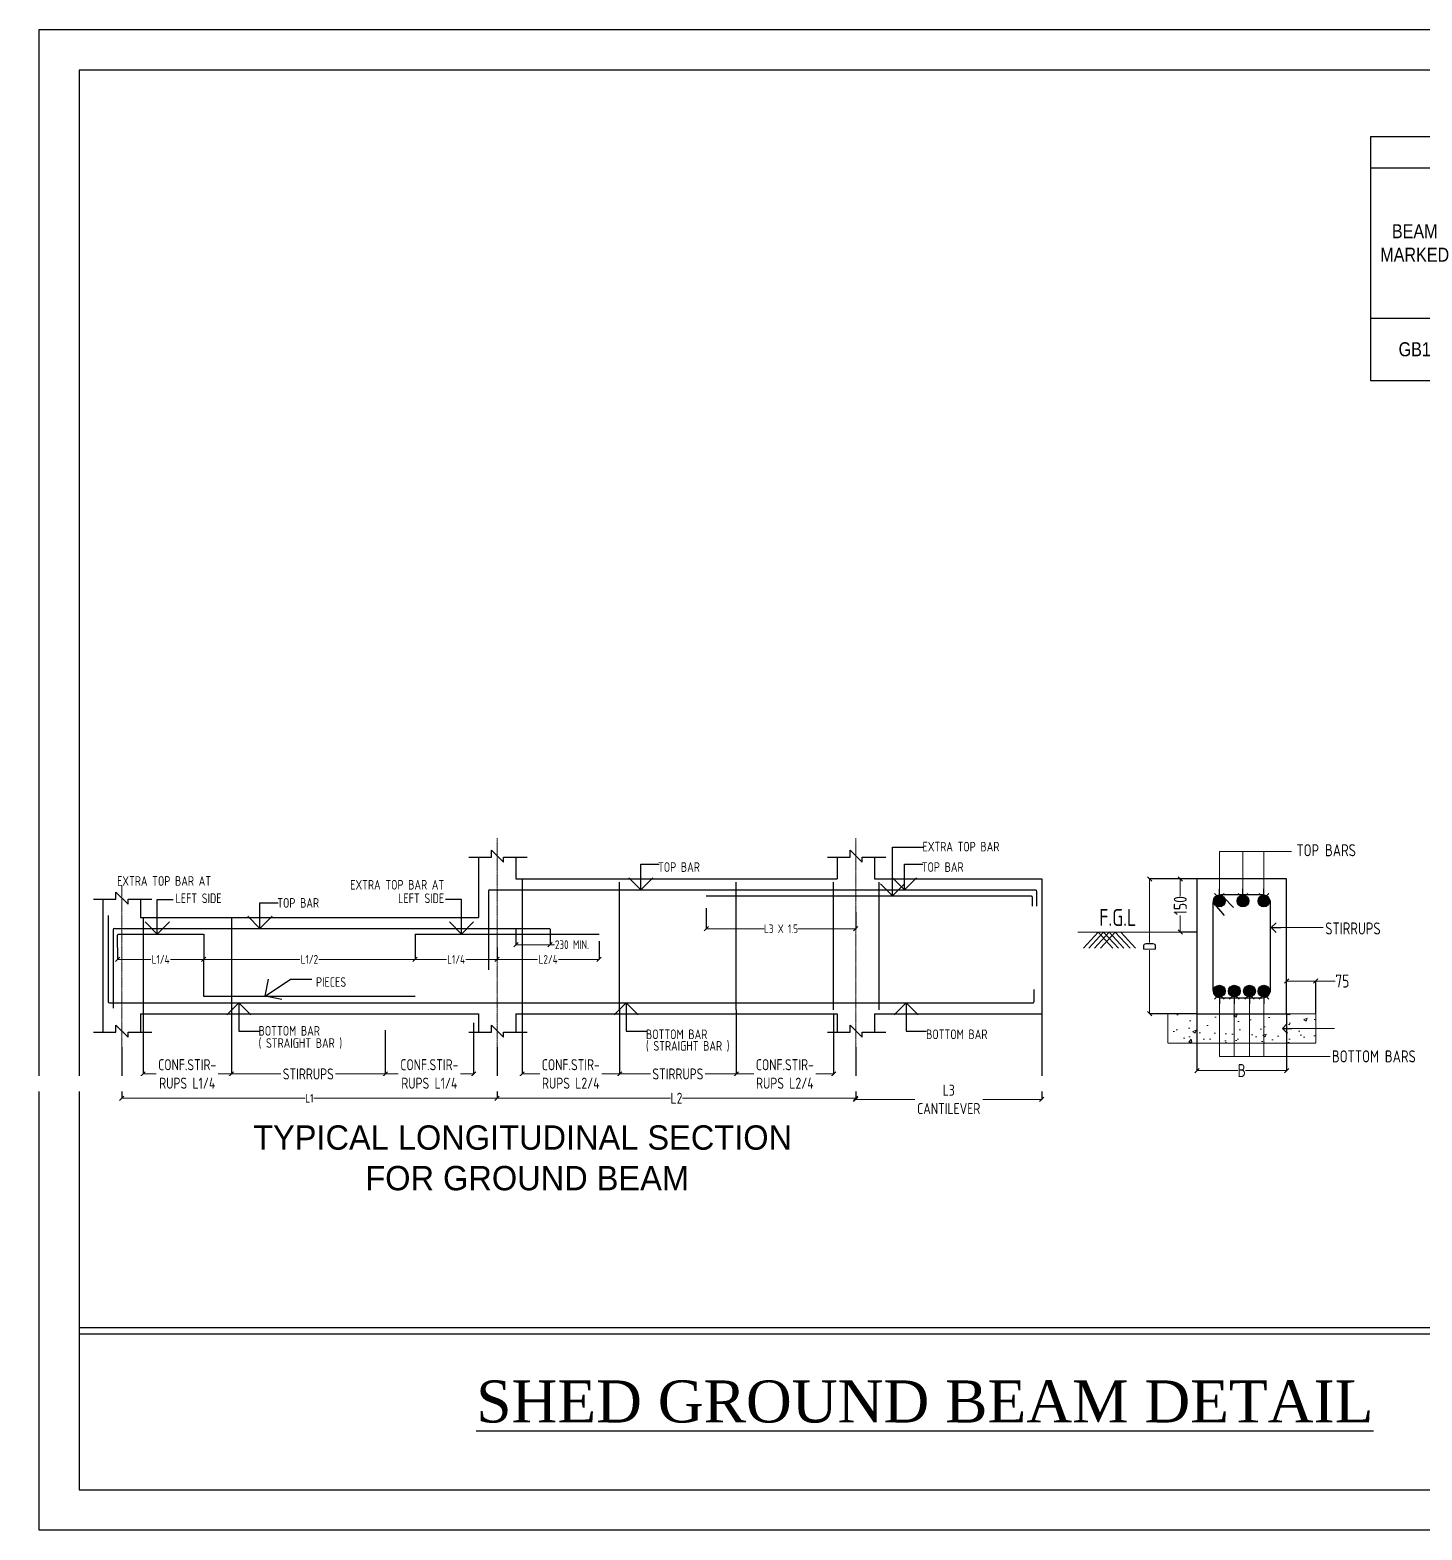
# Model space of a CAD drawing. Header units: millimetres. Extents: x 3470347 to 5996549, y -3470518 to 17149644.
# Drawn here: x 3949317 to 4018591, y 7286864 to 7361477 of the extents above; entities that cross this region are included whole.
import ezdxf
from ezdxf.enums import TextEntityAlignment as Align

# ---------------------------------------------------------------- set-up
doc = ezdxf.new("R2010")
doc.units = ezdxf.units.MM
doc.header["$MEASUREMENT"] = 0
doc.header["$PDMODE"] = 35
doc.header["$PDSIZE"] = -5
for name, pattern in [('ACAD_ISO02W100', [15, 12, -3]), ('CENTER', [50.8, 31.75, -6.35, 6.35, -6.35]), ('HIDDEN', [0.375, 0.25, -0.125])]:
    doc.linetypes.add(name, pattern=pattern)
doc.layers.get('0').update_dxf_attribs({"linetype": 'CONTINUOUS', "lineweight": 25})
doc.layers.get('DEFPOINTS').update_dxf_attribs({"linetype": 'CONTINUOUS', "lineweight": 25})
for name, color, linetype, lineweight in [('CENTRE LINE', 251, 'CENTER', 0), ('rDIMension', 1, 'CONTINUOUS', 18), ('rPCC DASH', 9, 'HIDDEN', 15), ('rRCC 1', 3, 'CONTINUOUS', 25), ('rRCC 2', 40, 'CONTINUOUS', 15), ('rREINF 1', 1, 'CONTINUOUS', 25), ('rREINF 2', 4, 'CONTINUOUS', 25), ('rTEXT 3', 255, 'CONTINUOUS', 20), ('SHEET', 7, 'CONTINUOUS', 15)]:
    doc.layers.add(name, color=color, linetype=linetype, lineweight=lineweight)
doc.layers.add('GB PB', color=1, linetype='CONTINUOUS')
doc.layers.add('see level', color=2, linetype='CONTINUOUS')
doc.styles.add('Arial', font='arial.ttf', dxfattribs={"height": 0.2})
doc.styles.add('ARIAL NARROW', font='ARIALN.TTF')
doc.styles.add('DIM', font='geniso.shx', dxfattribs={"width": 0.85})
doc.styles.get("Standard").update_dxf_attribs({"font": ''})
doc.styles.add('TEXT3', font='geniso.shx')
doc.styles.get('Standard').set_extended_font_data('AR CENA')
doc.dimstyles.new('ST-100', dxfattribs={"dimscale": 100, "dimtxt": 7, "dimasz": 5, "dimexe": 0.18, "dimexo": 0.0625, "dimgap": 0.2, "dimtad": 0, "dimdec": 0, "dimzin": 0, "dimdsep": 46, "dimtxsty": 'DIM', "dimblk": 'OPEN90', "dimcen": 0.09, "dimclrd": 256, "dimclrt": 7, "dimadec": 0, "dimazin": 0, "dimtfac": 1, "dimtdec": 0, "dimtofl": 0, "dimtmove": 0, "dimatfit": 3, "dimldrblk": 'OPEN90', "dimfxl": 1, "dimtolj": 1, "dimtzin": 0, "dimlwd": -1, "dimarcsym": 0})
doc.dimstyles.new('ST-50', dxfattribs={"dimscale": 100, "dimtxt": 2.5, "dimasz": 2, "dimexe": 0.18, "dimexo": 0.0625, "dimgap": 0.2, "dimtad": 0, "dimdec": 0, "dimlfac": 0.5, "dimzin": 0, "dimdsep": 46, "dimtxsty": 'DIM', "dimblk": 'OPEN90', "dimcen": 0.09, "dimclrd": 256, "dimclrt": 7, "dimadec": 0, "dimazin": 0, "dimtfac": 1, "dimtdec": 0, "dimtofl": 0, "dimtmove": 0, "dimatfit": 3, "dimldrblk": 'OPEN90', "dimfxl": 1, "dimtolj": 1, "dimtzin": 0, "dimlwd": -1, "dimarcsym": 0})

# ---------------------------------------------------------------- blocks, each defined once
blk = doc.blocks.new('*T67')
at = {"layer": 'see level', "color": 0, "linetype": 'ByBlock', "lineweight": -2}
for p, q in [((0, 0), (33620, 0)), ((0, 0), (0, -9037)), ((33620, 0), (33620, -12142)), ((0, -1555), (33620, -1555)), ((4412, -1555), (4412, -12142)), ((11849, -1555), (11849, -12142)), ((4412, -6721), (33620, -6721)), ((8130, -6721), (8130, -12142)), ((17101, -6721), (17101, -12142)), ((23116, -6721), (23116, -12142)), ((28368, -6721), (28368, -12142)), ((0, -9037), (33620, -9037)), ((0, -9037), (0, -12142)), ((0, -12142), (33620, -12142))]:
    blk.add_line(p, q, dxfattribs=at)
at = {"layer": 'see level', "color": 0, "linetype": 'ByBlock', "attachment_point": 5, "style": 'ARIAL NARROW'}
for s, insert, char_height, width in [('GROUND BEAM & PLINTH BEAM SCHEDULE', (16810, -777), 980, 33208.44), ('BEAM MARKED', (2206, -5296), 700, 4000.09), ('SIZE OF BEAM', (8130, -4138), 700, 7025.25), ('REINFORECEMENT', (22734, -4138), 700, 21359.9), ('BOTTOM BARS', (14475, -7879), 700, 4840.41), ('CONF. STIRRUPS', (30994, -7879), 700, 4840.41), ('B', (6271, -7879), 700, 3306.82), ('D', (9989, -7879), 700, 3306.82), ('TOP BARS', (20108, -7879), 700, 5603.86), ('STIRRUPS', (25742, -7879), 700, 4840.41), ('GB1', (2206, -10589), 700, 4000.09), ('230', (6271, -10589), 700, 3306.82), ('450', (9989, -10589), 700, 3306.82), ('3-16#', (14475, -10589), 700, 4840.41), ('3-12#', (20108, -10589), 700, 5603.86), ('8#-150 C/C', (25742, -10589), 700, 4840.41), ('8#-100 C/C', (30994, -10589), 700, 4840.41)]:
    blk.add_mtext(s, dxfattribs=dict(at, insert=insert, char_height=char_height, width=width))
blk = doc.blocks.new('_Open90')
at = {"color": 0, "linetype": 'ByBlock', "lineweight": -2}
for p, q in [((0, 0), (-1, 0)), ((-0.5, 0.5), (0, 0)), ((0, 0), (-0.5, -0.5))]:
    blk.add_line(p, q, dxfattribs=at)
blk = doc.blocks.new('_Oblique')
at = {"color": 0, "linetype": 'ACAD_ISO02W100', "lineweight": -2}
blk.add_line((-0.5, -0.5), (0.5, 0.5), dxfattribs=at)
blk = doc.blocks.new('*D72')
at = {"layer": 'DEFPOINTS', "color": 0}
for p in [(-44551, -1367220), (-45159, -1367900), (-44551, -1367900)]:
    blk.add_point(p, dxfattribs=at)
at = {"layer": 'rDIMension', "color": 0, "lineweight": -2}
for p, q in [((-45159, -1367900), (-45159, -1367220)), ((-44551, -1367900), (-44551, -1367220))]:
    blk.add_line(p, q, dxfattribs=at)
at = {"layer": 'rDIMension'}
for p, q in [((-45159, -1367220), (-44551, -1367220)), ((-44551, -1367220), (-44146, -1367220))]:
    blk.add_line(p, q, dxfattribs=at)
at = {"layer": 'rDIMension', "xscale": 90, "yscale": 90, "zscale": 90, "rotation": 180}
blk.add_blockref('_Oblique', (-45159, -1367220), dxfattribs=at)
at = {"layer": 'rDIMension', "xscale": 90, "yscale": 90, "zscale": 90}
blk.add_blockref('_Oblique', (-44551, -1367220), dxfattribs=at)
at = {"layer": 'rDIMension', "color": 7, "insert": (-44000, -1367220), "char_height": 270, "attachment_point": 5, "style": 'DIM'}
blk.add_mtext('\\A1;75', dxfattribs=at)
blk = doc.blocks.new('*D73')
at = {"layer": 'DEFPOINTS', "color": 0}
for p in [(-46835, -1365100), (-47366, -1366205), (-47020, -1366205)]:
    blk.add_point(p, dxfattribs=at)
at = {"layer": 'rDIMension', "color": 0, "lineweight": -2}
for p, q in [((-46835, -1365100), (-47366, -1365100)), ((-47020, -1366205), (-47366, -1366205))]:
    blk.add_line(p, q, dxfattribs=at)
at = {"layer": 'rDIMension'}
for p, q in [((-47366, -1365100), (-47366, -1365449)), ((-47366, -1366205), (-47366, -1365856))]:
    blk.add_line(p, q, dxfattribs=at)
at = {"layer": 'rDIMension', "xscale": 90, "yscale": 90, "zscale": 90}
for p, rotation in [((-47366, -1365100), 90), ((-47366, -1366205), 270)]:
    blk.add_blockref('_Oblique', p, dxfattribs=dict(at, rotation=rotation))
at = {"layer": 'rDIMension', "color": 7, "insert": (-47366, -1365653), "char_height": 270, "attachment_point": 5, "rotation": 90, "style": 'DIM'}
blk.add_mtext('\\A1;150', dxfattribs=at)
blk = doc.blocks.new('*D74')
at = {"layer": 'DEFPOINTS', "color": 0}
for p in [(-47020, -1367900), (-45159, -1367900), (-45159, -1369078)]:
    blk.add_point(p, dxfattribs=at)
at = {"layer": 'rDIMension', "color": 0, "lineweight": -2}
for p, q in [((-47020, -1367900), (-47020, -1369078)), ((-45159, -1367900), (-45159, -1369078))]:
    blk.add_line(p, q, dxfattribs=at)
at = {"layer": 'rDIMension'}
for p, q in [((-47020, -1369078), (-46167, -1369078)), ((-45159, -1369078), (-46012, -1369078))]:
    blk.add_line(p, q, dxfattribs=at)
at = {"layer": 'rDIMension', "xscale": 90, "yscale": 90, "zscale": 90, "rotation": 180}
blk.add_blockref('_Oblique', (-47020, -1369078), dxfattribs=at)
at = {"layer": 'rDIMension', "xscale": 90, "yscale": 90, "zscale": 90}
blk.add_blockref('_Oblique', (-45159, -1369078), dxfattribs=at)
at = {"layer": 'rDIMension', "color": 7, "insert": (-46090, -1369078), "char_height": 270, "attachment_point": 5, "style": 'DIM'}
blk.add_mtext('\\A1;B', dxfattribs=at)
blk = doc.blocks.new('*D75')
at = {"layer": 'DEFPOINTS', "color": 0}
for p in [(-47020, -1365100), (-48004, -1367900), (-47020, -1367900)]:
    blk.add_point(p, dxfattribs=at)
at = {"layer": 'rDIMension', "color": 0, "lineweight": -2}
for p, q in [((-47020, -1365100), (-48004, -1365100)), ((-47020, -1367900), (-48004, -1367900))]:
    blk.add_line(p, q, dxfattribs=at)
at = {"layer": 'rDIMension'}
for p, q in [((-48004, -1365100), (-48004, -1366423)), ((-48004, -1367900), (-48004, -1366577))]:
    blk.add_line(p, q, dxfattribs=at)
at = {"layer": 'rDIMension', "xscale": 90, "yscale": 90, "zscale": 90}
for p, rotation in [((-48004, -1365100), 90), ((-48004, -1367900), 270)]:
    blk.add_blockref('_Oblique', p, dxfattribs=dict(at, rotation=rotation))
at = {"layer": 'rDIMension', "color": 7, "insert": (-48004, -1366500), "char_height": 270, "attachment_point": 5, "rotation": 90, "style": 'DIM'}
blk.add_mtext('\\A1;D', dxfattribs=at)
blk = doc.blocks.new('*D76')
at = {"layer": 'DEFPOINTS', "color": 0}
for p in [(-68910, -1365900), (-67074, -1365900), (-67074, -1369149)]:
    blk.add_point(p, dxfattribs=at)
at = {"layer": 'rDIMension', "color": 0, "lineweight": -2}
for p, q in [((-68910, -1365900), (-68910, -1369149)), ((-67074, -1365900), (-67074, -1369149))]:
    blk.add_line(p, q, dxfattribs=at)
at = {"layer": 'rDIMension'}
for p, q in [((-68910, -1369149), (-68638, -1369149)), ((-67074, -1369149), (-67346, -1369149))]:
    blk.add_line(p, q, dxfattribs=at)
at = {"layer": 'rDIMension', "xscale": 90, "yscale": 90, "zscale": 90, "rotation": 180}
blk.add_blockref('_Oblique', (-68910, -1369149), dxfattribs=at)
at = {"layer": 'rDIMension', "xscale": 90, "yscale": 90, "zscale": 90}
blk.add_blockref('_Oblique', (-67074, -1369149), dxfattribs=at)
at = {"layer": 'rDIMension', "color": 7, "insert": (-67992, -1369149), "char_height": 230, "attachment_point": 5, "style": 'DIM'}
blk.add_mtext('\\A1;CONF.STIR-\\PRUPS L1/4', dxfattribs=at)
blk = doc.blocks.new('*D77')
at = {"layer": 'DEFPOINTS', "color": 0}
for p in [(-69438, -1366526), (-67650, -1366771), (-67650, -1367531)]:
    blk.add_point(p, dxfattribs=at)
at = {"layer": 'rDIMension', "color": 0, "lineweight": -2}
for p, q in [((-69438, -1366526), (-69438, -1366771)), ((-67650, -1367531), (-67650, -1366771))]:
    blk.add_line(p, q, dxfattribs=at)
at = {"layer": 'rDIMension'}
for p, q in [((-69438, -1366771), (-68748, -1366771)), ((-67650, -1366771), (-68341, -1366771))]:
    blk.add_line(p, q, dxfattribs=at)
at = {"layer": 'rDIMension', "xscale": 90, "yscale": 90, "zscale": 90, "rotation": 180}
blk.add_blockref('_Oblique', (-69438, -1366771), dxfattribs=at)
at = {"layer": 'rDIMension', "xscale": 90, "yscale": 90, "zscale": 90}
blk.add_blockref('_Oblique', (-67650, -1366771), dxfattribs=at)
at = {"layer": 'rDIMension', "color": 7, "insert": (-68544, -1366771), "char_height": 180, "attachment_point": 5, "style": 'DIM'}
blk.add_mtext('\\A1;L1/4', dxfattribs=at)
blk = doc.blocks.new('*D78')
at = {"layer": 'DEFPOINTS', "color": 0}
for p in [(-63880, -1368238), (-62045, -1368090), (-62045, -1369149)]:
    blk.add_point(p, dxfattribs=at)
at = {"layer": 'rDIMension', "color": 0, "lineweight": -2}
for p, q in [((-63880, -1368238), (-63880, -1369149)), ((-62045, -1368090), (-62045, -1369149))]:
    blk.add_line(p, q, dxfattribs=at)
at = {"layer": 'rDIMension'}
for p, q in [((-63880, -1369149), (-63608, -1369149)), ((-62045, -1369149), (-62317, -1369149))]:
    blk.add_line(p, q, dxfattribs=at)
at = {"layer": 'rDIMension', "xscale": 90, "yscale": 90, "zscale": 90, "rotation": 180}
blk.add_blockref('_Oblique', (-63880, -1369149), dxfattribs=at)
at = {"layer": 'rDIMension', "xscale": 90, "yscale": 90, "zscale": 90}
blk.add_blockref('_Oblique', (-62045, -1369149), dxfattribs=at)
at = {"layer": 'rDIMension', "color": 7, "insert": (-62963, -1369149), "char_height": 230, "attachment_point": 5, "style": 'DIM'}
blk.add_mtext('\\A1;CONF.STIR-\\PRUPS L1/4', dxfattribs=at)
blk = doc.blocks.new('*D79')
at = {"layer": 'DEFPOINTS', "color": 0}
for p in [(-63880, -1368500), (-67074, -1368721), (-63880, -1369149)]:
    blk.add_point(p, dxfattribs=at)
at = {"layer": 'rDIMension', "color": 0, "lineweight": -2}
for p, q in [((-63880, -1368500), (-63880, -1369149)), ((-67074, -1368721), (-67074, -1369149))]:
    blk.add_line(p, q, dxfattribs=at)
at = {"layer": 'rDIMension'}
for p, q in [((-67074, -1369149), (-66045, -1369149)), ((-63880, -1369149), (-64910, -1369149))]:
    blk.add_line(p, q, dxfattribs=at)
at = {"layer": 'rDIMension', "xscale": 90, "yscale": 90, "zscale": 90, "rotation": 180}
blk.add_blockref('_Oblique', (-67074, -1369149), dxfattribs=at)
at = {"layer": 'rDIMension', "xscale": 90, "yscale": 90, "zscale": 90}
blk.add_blockref('_Oblique', (-63880, -1369149), dxfattribs=at)
at = {"layer": 'rDIMension', "color": 7, "insert": (-65477, -1369149), "char_height": 230, "attachment_point": 5, "style": 'DIM'}
blk.add_mtext('\\A1;STIRRUPS', dxfattribs=at)
blk = doc.blocks.new('*D80')
at = {"layer": 'DEFPOINTS', "color": 0}
for p in [(-63258, -1366568), (-63258, -1366771), (-61555, -1366526)]:
    blk.add_point(p, dxfattribs=at)
at = {"layer": 'rDIMension', "color": 0, "lineweight": -2}
for p, q in [((-63258, -1366568), (-63258, -1366771)), ((-61555, -1366526), (-61555, -1366771))]:
    blk.add_line(p, q, dxfattribs=at)
at = {"layer": 'rDIMension'}
for p, q in [((-63258, -1366771), (-62610, -1366771)), ((-61555, -1366771), (-62203, -1366771))]:
    blk.add_line(p, q, dxfattribs=at)
at = {"layer": 'rDIMension', "xscale": 90, "yscale": 90, "zscale": 90, "rotation": 180}
blk.add_blockref('_Oblique', (-63258, -1366771), dxfattribs=at)
at = {"layer": 'rDIMension', "xscale": 90, "yscale": 90, "zscale": 90}
blk.add_blockref('_Oblique', (-61555, -1366771), dxfattribs=at)
at = {"layer": 'rDIMension', "color": 7, "insert": (-62407, -1366771), "char_height": 180, "attachment_point": 5, "style": 'DIM'}
blk.add_mtext('\\A1;L1/4', dxfattribs=at)
blk = doc.blocks.new('*D81')
at = {"layer": 'DEFPOINTS', "color": 0}
for p in [(-67650, -1366244), (-63258, -1366244), (-63258, -1366771)]:
    blk.add_point(p, dxfattribs=at)
at = {"layer": 'rDIMension', "color": 0, "lineweight": -2}
for p, q in [((-67650, -1366244), (-67650, -1366771)), ((-63258, -1366244), (-63258, -1366771))]:
    blk.add_line(p, q, dxfattribs=at)
at = {"layer": 'rDIMension'}
for p, q in [((-67650, -1366771), (-65650, -1366771)), ((-63258, -1366771), (-65258, -1366771))]:
    blk.add_line(p, q, dxfattribs=at)
at = {"layer": 'rDIMension', "xscale": 90, "yscale": 90, "zscale": 90, "rotation": 180}
blk.add_blockref('_Oblique', (-67650, -1366771), dxfattribs=at)
at = {"layer": 'rDIMension', "xscale": 90, "yscale": 90, "zscale": 90}
blk.add_blockref('_Oblique', (-63258, -1366771), dxfattribs=at)
at = {"layer": 'rDIMension', "color": 7, "insert": (-65454, -1366771), "char_height": 180, "attachment_point": 5, "style": 'DIM'}
blk.add_mtext('\\A1;L1/2', dxfattribs=at)
blk = doc.blocks.new('*D82')
at = {"layer": 'DEFPOINTS', "color": 0}
for p in [(-61165, -1366126), (-60454, -1366465), (-60454, -1366465)]:
    blk.add_point(p, dxfattribs=at)
at = {"layer": 'rDIMension', "color": 0, "lineweight": -2}
for p, q in [((-61165, -1366126), (-61165, -1366465)), ((-60454, -1366465), (-60454, -1366465))]:
    blk.add_line(p, q, dxfattribs=at)
at = {"layer": 'rDIMension'}
for p, q in [((-61165, -1366465), (-60454, -1366465)), ((-60454, -1366465), (-60364, -1366465))]:
    blk.add_line(p, q, dxfattribs=at)
at = {"layer": 'rDIMension', "xscale": 90, "yscale": 90, "zscale": 90, "rotation": 180}
blk.add_blockref('_Oblique', (-61165, -1366465), dxfattribs=at)
at = {"layer": 'rDIMension', "xscale": 90, "yscale": 90, "zscale": 90}
blk.add_blockref('_Oblique', (-60454, -1366465), dxfattribs=at)
at = {"layer": 'rDIMension', "color": 7, "insert": (-60000, -1366465), "char_height": 180, "attachment_point": 5, "style": 'DIM'}
blk.add_mtext('\\A1;230 MIN.', dxfattribs=at)
blk = doc.blocks.new('*D83')
at = {"layer": 'DEFPOINTS', "color": 0}
for p in [(-59436, -1366391), (-61555, -1366526), (-59436, -1366771)]:
    blk.add_point(p, dxfattribs=at)
at = {"layer": 'rDIMension', "color": 0, "lineweight": -2}
for p, q in [((-59436, -1366391), (-59436, -1366771)), ((-61555, -1366526), (-61555, -1366771))]:
    blk.add_line(p, q, dxfattribs=at)
at = {"layer": 'rDIMension'}
for p, q in [((-61555, -1366771), (-60714, -1366771)), ((-59436, -1366771), (-60277, -1366771))]:
    blk.add_line(p, q, dxfattribs=at)
at = {"layer": 'rDIMension', "xscale": 90, "yscale": 90, "zscale": 90, "rotation": 180}
blk.add_blockref('_Oblique', (-61555, -1366771), dxfattribs=at)
at = {"layer": 'rDIMension', "xscale": 90, "yscale": 90, "zscale": 90}
blk.add_blockref('_Oblique', (-59436, -1366771), dxfattribs=at)
at = {"layer": 'rDIMension', "color": 7, "insert": (-60495, -1366771), "char_height": 180, "attachment_point": 5, "style": 'DIM'}
blk.add_mtext('\\A1;L2/4', dxfattribs=at)
blk = doc.blocks.new('*D84')
at = {"layer": 'DEFPOINTS', "color": 0}
for p in [(-61038, -1365100), (-59013, -1367900), (-59013, -1369149)]:
    blk.add_point(p, dxfattribs=at)
at = {"layer": 'rDIMension', "color": 0, "lineweight": -2}
for p, q in [((-61038, -1365100), (-61038, -1369149)), ((-59013, -1367900), (-59013, -1369149))]:
    blk.add_line(p, q, dxfattribs=at)
at = {"layer": 'rDIMension'}
for p, q in [((-61038, -1369149), (-60671, -1369149)), ((-59013, -1369149), (-59380, -1369149))]:
    blk.add_line(p, q, dxfattribs=at)
at = {"layer": 'rDIMension', "xscale": 90, "yscale": 90, "zscale": 90, "rotation": 180}
blk.add_blockref('_Oblique', (-61038, -1369149), dxfattribs=at)
at = {"layer": 'rDIMension', "xscale": 90, "yscale": 90, "zscale": 90}
blk.add_blockref('_Oblique', (-59013, -1369149), dxfattribs=at)
at = {"layer": 'rDIMension', "color": 7, "insert": (-60025, -1369149), "char_height": 230, "attachment_point": 5, "style": 'DIM'}
blk.add_mtext('\\A1;CONF.STIR-\\PRUPS L2/4', dxfattribs=at)
blk = doc.blocks.new('*D85')
at = {"layer": 'DEFPOINTS', "color": 0}
for p in [(-61555, -1368591), (-54105, -1368591), (-54105, -1369654)]:
    blk.add_point(p, dxfattribs=at)
at = {"layer": 'rDIMension', "color": 0, "lineweight": -2}
for p, q in [((-61555, -1368591), (-61555, -1369654)), ((-54105, -1368591), (-54105, -1369654))]:
    blk.add_line(p, q, dxfattribs=at)
at = {"layer": 'rDIMension'}
for p, q in [((-61555, -1369654), (-57957, -1369654)), ((-54105, -1369654), (-57702, -1369654))]:
    blk.add_line(p, q, dxfattribs=at)
at = {"layer": 'rDIMension', "xscale": 90, "yscale": 90, "zscale": 90, "rotation": 180}
blk.add_blockref('_Oblique', (-61555, -1369654), dxfattribs=at)
at = {"layer": 'rDIMension', "xscale": 90, "yscale": 90, "zscale": 90}
blk.add_blockref('_Oblique', (-54105, -1369654), dxfattribs=at)
at = {"layer": 'rDIMension', "color": 7, "insert": (-57830, -1369654), "char_height": 230, "attachment_point": 5, "style": 'DIM'}
blk.add_mtext('\\A1;L2', dxfattribs=at)
blk = doc.blocks.new('*D86')
at = {"layer": 'DEFPOINTS', "color": 0}
for p in [(-69353, -1368591), (-61555, -1368591), (-69353, -1369654)]:
    blk.add_point(p, dxfattribs=at)
at = {"layer": 'rDIMension', "color": 0, "lineweight": -2}
for p, q in [((-69353, -1368591), (-69353, -1369654)), ((-61555, -1368591), (-61555, -1369654))]:
    blk.add_line(p, q, dxfattribs=at)
at = {"layer": 'rDIMension'}
for p, q in [((-69353, -1369654), (-65543, -1369654)), ((-61555, -1369654), (-65365, -1369654))]:
    blk.add_line(p, q, dxfattribs=at)
at = {"layer": 'rDIMension', "xscale": 90, "yscale": 90, "zscale": 90, "rotation": 180}
blk.add_blockref('_Oblique', (-69353, -1369654), dxfattribs=at)
at = {"layer": 'rDIMension', "xscale": 90, "yscale": 90, "zscale": 90}
blk.add_blockref('_Oblique', (-61555, -1369654), dxfattribs=at)
at = {"layer": 'rDIMension', "color": 7, "insert": (-65454, -1369654), "char_height": 180, "attachment_point": 5, "style": 'DIM'}
blk.add_mtext('\\A1;L1', dxfattribs=at)
blk = doc.blocks.new('*D87')
at = {"layer": 'DEFPOINTS', "color": 0}
for p in [(-59013, -1367815), (-56590, -1367815), (-56590, -1369149)]:
    blk.add_point(p, dxfattribs=at)
at = {"layer": 'rDIMension', "color": 0, "lineweight": -2}
for p, q in [((-59013, -1367815), (-59013, -1369149)), ((-56590, -1367815), (-56590, -1369149))]:
    blk.add_line(p, q, dxfattribs=at)
at = {"layer": 'rDIMension'}
for p, q in [((-59013, -1369149), (-58369, -1369149)), ((-56590, -1369149), (-57234, -1369149))]:
    blk.add_line(p, q, dxfattribs=at)
at = {"layer": 'rDIMension', "xscale": 90, "yscale": 90, "zscale": 90, "rotation": 180}
blk.add_blockref('_Oblique', (-59013, -1369149), dxfattribs=at)
at = {"layer": 'rDIMension', "xscale": 90, "yscale": 90, "zscale": 90}
blk.add_blockref('_Oblique', (-56590, -1369149), dxfattribs=at)
at = {"layer": 'rDIMension', "color": 7, "insert": (-57801, -1369149), "char_height": 230, "attachment_point": 5, "style": 'DIM'}
blk.add_mtext('\\A1;STIRRUPS', dxfattribs=at)
blk = doc.blocks.new('*D88')
at = {"layer": 'DEFPOINTS', "color": 0}
for p in [(-56590, -1367815), (-54568, -1367900), (-54568, -1369149)]:
    blk.add_point(p, dxfattribs=at)
at = {"layer": 'rDIMension', "color": 0, "lineweight": -2}
for p, q in [((-56590, -1367815), (-56590, -1369149)), ((-54568, -1367900), (-54568, -1369149))]:
    blk.add_line(p, q, dxfattribs=at)
at = {"layer": 'rDIMension'}
for p, q in [((-56590, -1369149), (-56225, -1369149)), ((-54568, -1369149), (-54933, -1369149))]:
    blk.add_line(p, q, dxfattribs=at)
at = {"layer": 'rDIMension', "xscale": 90, "yscale": 90, "zscale": 90, "rotation": 180}
blk.add_blockref('_Oblique', (-56590, -1369149), dxfattribs=at)
at = {"layer": 'rDIMension', "xscale": 90, "yscale": 90, "zscale": 90}
blk.add_blockref('_Oblique', (-54568, -1369149), dxfattribs=at)
at = {"layer": 'rDIMension', "color": 7, "insert": (-55579, -1369149), "char_height": 230, "attachment_point": 5, "style": 'DIM'}
blk.add_mtext('\\A1;CONF.STIR-\\PRUPS L2/4', dxfattribs=at)
blk = doc.blocks.new('*D89')
at = {"layer": 'DEFPOINTS', "color": 0}
for p in [(-57211, -1365704), (-54105, -1365793), (-54105, -1366134)]:
    blk.add_point(p, dxfattribs=at)
at = {"layer": 'rDIMension', "color": 0, "lineweight": -2}
for p, q in [((-57211, -1365704), (-57211, -1366134)), ((-54105, -1365793), (-54105, -1366134))]:
    blk.add_line(p, q, dxfattribs=at)
at = {"layer": 'rDIMension'}
for p, q in [((-57211, -1366134), (-56007, -1366134)), ((-54105, -1366134), (-55309, -1366134))]:
    blk.add_line(p, q, dxfattribs=at)
at = {"layer": 'rDIMension', "xscale": 90, "yscale": 90, "zscale": 90, "rotation": 180}
blk.add_blockref('_Oblique', (-57211, -1366134), dxfattribs=at)
at = {"layer": 'rDIMension', "xscale": 90, "yscale": 90, "zscale": 90}
blk.add_blockref('_Oblique', (-54105, -1366134), dxfattribs=at)
at = {"layer": 'rDIMension', "color": 7, "insert": (-55658, -1366134), "char_height": 180, "attachment_point": 5, "style": 'DIM'}
blk.add_mtext('\\A1;L3 X 1.5', dxfattribs=at)
blk = doc.blocks.new('*D90')
at = {"layer": 'DEFPOINTS', "color": 0}
for p in [(-50244, -1367900), (-54105, -1368591), (-50244, -1369677)]:
    blk.add_point(p, dxfattribs=at)
at = {"layer": 'rDIMension', "color": 0, "lineweight": -2}
for p, q in [((-50244, -1367900), (-50244, -1369677)), ((-54105, -1368591), (-54105, -1369677))]:
    blk.add_line(p, q, dxfattribs=at)
at = {"layer": 'rDIMension'}
for p, q in [((-54105, -1369677), (-52879, -1369677)), ((-50244, -1369677), (-51470, -1369677))]:
    blk.add_line(p, q, dxfattribs=at)
at = {"layer": 'rDIMension', "xscale": 90, "yscale": 90, "zscale": 90, "rotation": 180}
blk.add_blockref('_Oblique', (-54105, -1369677), dxfattribs=at)
at = {"layer": 'rDIMension', "xscale": 90, "yscale": 90, "zscale": 90}
blk.add_blockref('_Oblique', (-50244, -1369677), dxfattribs=at)
at = {"layer": 'rDIMension', "color": 7, "insert": (-52175, -1369677), "char_height": 230, "attachment_point": 5, "style": 'DIM'}
blk.add_mtext('\\A1;L3\\PCANTILEVER', dxfattribs=at)
blk = doc.blocks.new('LKL')
at = {"layer": 'rPCC DASH'}
h = blk.add_hatch(dxfattribs=at)
h.set_pattern_fill('AR-CONC', color=256, scale=101.313094)
h.set_pattern_definition([(50, (-483748.3, -1464722.05), (726.6785, -63.5761), [75.9848, -835.833]), (355, (-483748.3, -1464722.05), (-140.5733, 762.0691), [60.7879, -668.6664]), (100.45144, (-483687.7, -1464727.35), (586.1052, 698.493), [64.5772, -710.3488]), (46.1842, (-483748.3, -1464519.4), (1081.2552, -167.6927), [113.9772, -1253.7495]), (96.63564, (-483658.2, -1464533.4), (946.935, 986.9097), [96.8658, -1065.5237]), (351.18416, (-483748.3, -1464519.4), (946.935, 986.9097), [91.1818, -1002.9996]), (21, (-483647, -1464570.1), (604.745, -407.90565), [75.9848, -835.833]), (326, (-483647, -1464570.1), (246.5103, 734.672), [60.7879, -668.6664]), (71.45144, (-483596.6, -1464604.1), (851.2553, 326.7663), [64.5772, -710.3488]), (37.5, (-483748.28, -1464722.05), (12.31953, 337.26506), [0, -660.56137, 0, -678.79773, 0, -671.19925]), (7.5, (-483748.3, -1464722.05), (266.5239, 399.5907), [0, -387.01602, 0, -645.3644, 0, -255.81556]), (327.5, (-483974.2, -1464722.05), (540.83203, -22.85104), [0, -253.28273, 0, -790.24213, 0, -1048.59052]), (317.5, (-484075.53, -1464722.05), (590.84395, 101.41945), [0, -329.26755, 0, -524.8018, 0, -744.65124])])
h.paths.add_polyline_path([(-44551.4, -1367900), (-47627.6, -1367900), (-47627.6, -1368507.8), (-44551.4, -1368507.8)])
at = {"layer": 'rREINF 2'}
h = blk.add_hatch(color=256, dxfattribs=at)
h.dxf.hatch_style = 1
h.paths.add_polyline_path([(-46432.9, -1365558.6, 1), (-46676, -1365558.6, 1)])
h = blk.add_hatch(color=256, dxfattribs=at)
h.dxf.hatch_style = 1
h.paths.add_polyline_path([(-45942.2, -1365558.6, 1), (-46185.3, -1365558.6, 1)])
h = blk.add_hatch(color=256, dxfattribs=at)
h.dxf.hatch_style = 1
h.paths.add_polyline_path([(-45506.8, -1365558.6, 1), (-45750, -1365558.6, 1)])
h = blk.add_hatch(color=256, dxfattribs=at)
h.dxf.hatch_style = 1
h.paths.add_polyline_path([(-46432.9, -1367429.4, 1), (-46676, -1367429.4, 1)])
h = blk.add_hatch(color=256, dxfattribs=at)
h.dxf.hatch_style = 1
h.paths.add_polyline_path([(-46122.4, -1367429.4, 1), (-46365.6, -1367429.4, 1)])
h = blk.add_hatch(color=256, dxfattribs=at)
h.dxf.hatch_style = 1
h.paths.add_polyline_path([(-45806.2, -1367429.4, 1), (-46049.3, -1367429.4, 1)])
h = blk.add_hatch(color=256, dxfattribs=at)
h.dxf.hatch_style = 1
h.paths.add_polyline_path([(-45506.8, -1367429.4, 1), (-45750, -1367429.4, 1)])
at = {"layer": 'CENTRE LINE', "color": 8, "linetype": 'CENTER', "ltscale": 0.8}
for points in [[(-61555.2, -1364256), (-61555.2, -1368591.2)], [(-54104.6, -1364256), (-54104.6, -1368591.2)], [(-69353.2, -1365229.3), (-69353.2, -1368591.2)]]:
    blk.add_lwpolyline(points, dxfattribs=at)
at = {"layer": 'rDIMension'}
blk.add_line((-47019.7, -1366205.3), (-49494.5, -1366205.3), dxfattribs=at)
at = {"layer": 'rPCC DASH'}
blk.add_lwpolyline([(-47627.6, -1367900), (-44551.4, -1367900), (-44551.4, -1368507.8), (-47627.6, -1368507.8)], close=True, dxfattribs=at)
at = {"layer": 'rRCC 1'}
for p, q in [((-61945.1, -1364647), (-61945.1, -1365899.7)), ((-61165.2, -1364647), (-61165.2, -1365100)), ((-54494.6, -1364647), (-54494.6, -1365100)), ((-53714.6, -1364647), (-53714.6, -1365100)), ((-61165.2, -1365100), (-54494.6, -1365100)), ((-53714.6, -1365100), (-50244.4, -1365100)), ((-69743.2, -1365518), (-69743.2, -1368280.1)), ((-68963.2, -1365518), (-68963.2, -1365899.7)), ((-68963.2, -1365899.7), (-61945.1, -1365899.7)), ((-68963.2, -1367900), (-68963.2, -1368280.1)), ((-68963.2, -1367900), (-61945.1, -1367900)), ((-61945.1, -1367900), (-61945.1, -1368280.1)), ((-61165.2, -1367900), (-61165.2, -1368280.1)), ((-61165.2, -1367900), (-54494.6, -1367900)), ((-54494.6, -1367900), (-54494.6, -1368280.1)), ((-53714.6, -1367900), (-53714.6, -1368280.1)), ((-53714.6, -1367900), (-50244.4, -1367900))]:
    blk.add_line(p, q, dxfattribs=at)
for points in [[(-62141.1, -1364647), (-61674.6, -1364647), (-61674.6, -1364503.2), (-61422.9, -1364755), (-61422.9, -1364647), (-60929.2, -1364647)], [(-54690.6, -1364647), (-54224.1, -1364647), (-54224.1, -1364503.2), (-53972.3, -1364755), (-53972.3, -1364647), (-53478.7, -1364647)], [(-50244.4, -1365100), (-50244.4, -1367900)], [(-69939.2, -1365518), (-69472.7, -1365518), (-69472.7, -1365374.2), (-69221, -1365625.9), (-69221, -1365518), (-68727.3, -1365518)], [(-69939.2, -1368280.1), (-69472.7, -1368280.1), (-69472.7, -1368136.3), (-69221, -1368388.1), (-69221, -1368280.1), (-68727.3, -1368280.1)], [(-62141.1, -1368280.1), (-61674.6, -1368280.1), (-61674.6, -1368136.3), (-61422.9, -1368388.1), (-61422.9, -1368280.1), (-60929.2, -1368280.1)], [(-54690.6, -1368280.1), (-54224.1, -1368280.1), (-54224.1, -1368136.3), (-53972.3, -1368388.1), (-53972.3, -1368280.1), (-53478.7, -1368280.1)]]:
    blk.add_lwpolyline(points, dxfattribs=at)
blk.add_lwpolyline([(-47019.7, -1367900), (-45159.3, -1367900), (-45159.3, -1365100), (-47019.7, -1365100)], close=True, dxfattribs=at)
at = {"layer": 'rREINF 1'}
for p, q in [((-61733.5, -1365352.8), (-61733.5, -1366983.9)), ((-46458.6, -1365483.8), (-46261.9, -1365690.4)), ((-69634.1, -1365858.8), (-69634.1, -1367645.7)), ((-46650.3, -1365633.3), (-46453.6, -1365859.3)), ((-69531.6, -1366152.5), (-69531.6, -1367783.5))]:
    blk.add_line(p, q, dxfattribs=at)
for points in [[(-59013.3, -1367815.2), (-59013.3, -1365170.2)], [(-56589.5, -1367815.2), (-56589.5, -1365170.2)], [(-54568.4, -1367815.2), (-54568.4, -1365170.2)], [(-53617.2, -1367815.2), (-53617.2, -1365170.2)], [(-63258, -1366243.9), (-59435.7, -1366243.9)], [(-67650.4, -1367530.9), (-63258, -1367530.9)]]:
    blk.add_lwpolyline(points, dxfattribs=at)
for points in [[(-61707.2, -1365326.5), (-50381, -1365326.5, -0.4142136), (-50354.6, -1365352.8), (-50354.6, -1365665.2)], [(-57210.8, -1365451.4), (-50470.4, -1365451.4, -0.4142136), (-50444.1, -1365477.7), (-50444.1, -1365665.2)], [(-69505.3, -1366126.1), (-60480.7, -1366126.1, -0.4142136), (-60454.3, -1366152.5), (-60454.3, -1366464.9)], [(-69438.3, -1366526.2), (-69438.3, -1366270.2, -0.4142136), (-69412, -1366243.9), (-67650.4, -1366243.9)], [(-69607.7, -1367672), (-50428.7, -1367672, 0.4142136), (-50402.4, -1367645.7), (-50402.4, -1367393.7)]]:
    blk.add_lwpolyline(points, format="xyb", dxfattribs=at)
blk.add_lwpolyline([(-46522.4, -1367568.4), (-45656.6, -1367568.4, 0.4142136), (-45490.8, -1367402.6), (-45490.8, -1365597.4, 0.4142136), (-45656.6, -1365431.6), (-46522.4, -1365431.6, 0.4142136), (-46688.2, -1365597.4), (-46688.2, -1367402.6, 0.4142136)], format="xyb", close=True, dxfattribs=at)
for centre, start, end in [((-61707.2, -1365352.8), 90, 180), ((-69505.3, -1366152.5), 90, 180), ((-69607.7, -1367645.7), 180, 270)]:
    blk.add_arc(centre, 26.3, start, end, dxfattribs=at)
at = {"layer": 'rREINF 2'}
for centre in [(-46554.5, -1365558.6), (-46063.7, -1365558.6), (-45628.4, -1365558.6), (-46554.5, -1367429.4), (-46244, -1367429.4), (-45927.7, -1367429.4), (-45628.4, -1367429.4)]:
    blk.add_circle(centre, 121.6, dxfattribs=at)
at = {"layer": 'rTEXT 3'}
blk.add_line((-49071.2, -1366205.3), (-48764.6, -1366539.3), dxfattribs=at)
for points in [[(-48295, -1366539.3), (-48601.6, -1366205.3), (-49071.2, -1366205.3), (-49377.8, -1366539.3)], [(-48651.1, -1366539.3), (-48957.7, -1366205.3), (-49264.3, -1366539.3)], [(-48537.6, -1366539.3), (-48844.1, -1366205.3), (-49150.7, -1366539.3)], [(-48408.6, -1366539.3), (-48715.1, -1366205.3), (-49021.7, -1366539.3)]]:
    blk.add_lwpolyline(points, dxfattribs=at)
at = {"layer": 'rDIMension', "color": 7, "insert": (-48280.5, -1365900.1), "char_height": 350, "attachment_point": 6, "style": 'DIM'}
blk.add_mtext('\\A1;F.G.L', dxfattribs=at)
at = {"layer": 'rRCC 2', "insert": (-67206.2, -1370216.2), "char_height": 505.511, "attachment_point": 1}
blk.add_mtext_dynamic_manual_height_columns('\\pxqc;TYPICAL LONGITUDINAL SECTION\\P FOR GROUND BEAM', width=12361.101, gutter_width=0, heights=[1821.6], dxfattribs=at)
at = {"layer": 'rREINF 1', "color": 7, "linetype": 'ByBlock', "style": 'DIM', "width": 0.85}
for s, height, p in [('EXTRA TOP BAR', 200, (-52719.4, -1364530.3)), ('TOP BARS', 250, (-44953.5, -1364629.3)), ('TOP BAR', 200, (-58213, -1364953.5)), ('TOP BAR', 200, (-52735, -1364953.5)), ('EXTRA TOP BAR AT ', 200, (-69447.8, -1365242.7)), ('LEFT SIDE', 200, (-68235.9, -1365601.9)), ('TOP BAR', 200, (-66122, -1365697.5)), ('PIECES', 200, (-65316.4, -1367340.6)), ('BOTTOM BAR', 200, (-66509.3, -1368353.9)), ('BOTTOM BAR', 200, (-58463.1, -1368425.9)), ('BOTTOM BAR', 200, (-52644.8, -1368425.9)), ('( STRAIGHT BAR )', 200, (-66509.3, -1368606.8)), ('( STRAIGHT BAR )', 200, (-58463.1, -1368666.4)), ('BOTTOM BARS', 250, (-44216.5, -1368908.6))]:
    blk.add_text(s, height=height, dxfattribs=at).set_placement(p)
for s, p in [('EXTRA TOP BAR AT', (-62654.1, -1365321.3)), ('LEFT SIDE', (-62654.1, -1365601.9))]:
    blk.add_text(s, height=200, dxfattribs=at).set_placement(p, align=Align.RIGHT)
at = {"layer": 'rREINF 1', "color": 7, "linetype": 'ByBlock', "insert": (-44354.6, -1366003.5), "char_height": 250, "attachment_point": 1, "style": 'DIM'}
blk.add_mtext('\\A1;STIRRUPS', dxfattribs=at)
at = {"layer": 'rDIMension', "linetype": 'ByBlock'}
for base, p1, p2, text, override, picture, middle in [((-59013.3, -1369149.1), (-61037.6, -1365100), (-59013.3, -1367900), 'CONF.STIR-\\XRUPS L2/4', {"dimtxt": 2.3, "dimasz": 0.9, "dimexe": 0, "dimexo": 0, "dimtxsty": 'DIM', "dimblk": 'Oblique', "dimldrblk": 'Oblique', "dimfxl": 3, "dimtfillclr": 256, "dimarcsym": 1}, '*D84', (-60025.5, -1369149.1)), ((-67074.4, -1369149.1), (-68909.7, -1365899.7), (-67074.4, -1365899.7), 'CONF.STIR-\\XRUPS L1/4', {"dimtxt": 2.3, "dimasz": 0.9, "dimexe": 0, "dimexo": 0, "dimtxsty": 'DIM', "dimblk": 'Oblique', "dimldrblk": 'Oblique', "dimfxl": 3, "dimtfillclr": 256, "dimarcsym": 1}, '*D76', (-67992.1, -1369149.1)), ((-44551.4, -1367220), (-45159.3, -1367900), (-44551.4, -1367900), '75', {"dimtxt": 2.7, "dimasz": 0.9, "dimexe": 0, "dimexo": 0, "dimblk": 'Oblique', "dimldrblk": 'Oblique', "dimfxl": 3, "dimtfillclr": 256, "dimarcsym": 1}, '*D72', (-43999.6, -1367220)), ((-54568.4, -1369149.1), (-56589.5, -1367815.2), (-54568.4, -1367900), 'CONF.STIR-\\XRUPS L2/4', {"dimtxt": 2.3, "dimasz": 0.9, "dimexe": 0, "dimexo": 0, "dimtxsty": 'DIM', "dimblk": 'Oblique', "dimldrblk": 'Oblique', "dimfxl": 3, "dimtfillclr": 256, "dimarcsym": 1}, '*D88', (-55579, -1369149.1)), ((-62045.1, -1369149.1), (-63880.4, -1368237.7), (-62045.1, -1368090), 'CONF.STIR-\\XRUPS L1/4', {"dimtxt": 2.3, "dimasz": 0.9, "dimexe": 0, "dimexo": 0, "dimtxsty": 'DIM', "dimblk": 'Oblique', "dimldrblk": 'Oblique', "dimfxl": 3, "dimtfillclr": 256, "dimarcsym": 1}, '*D78', (-62962.7, -1369149.1))]:
    dim = blk.add_linear_dim(base=base, p1=p1, p2=p2, text=text, dimstyle='ST-100', override=override, dxfattribs=at)
    dim.commit()
    dim.dimension.update_dxf_attribs({"geometry": picture, "text_midpoint": middle, "dimtype": 160})
for base, p1, p2, angle, text, override, picture, middle in [((-48003.8, -1367900), (-47019.7, -1365100), (-47019.7, -1367900), 90, 'D', {"dimtxt": 2.7, "dimasz": 0.9, "dimexe": 0, "dimexo": 0, "dimblk": 'Oblique', "dimldrblk": 'Oblique', "dimfxl": 3, "dimtfillclr": 256, "dimarcsym": 1}, '*D75', (-48003.8, -1366500)), ((-47365.5, -1366205.3), (-46835.1, -1365100), (-47019.7, -1366205.3), 270, '150', {"dimtxt": 2.7, "dimasz": 0.9, "dimexe": 0, "dimexo": 0, "dimblk": 'Oblique', "dimldrblk": 'Oblique', "dimfxl": 3, "dimtfillclr": 256, "dimarcsym": 1}, '*D73', (-47365.5, -1365652.7)), ((-59435.7, -1366771.4), (-61555.2, -1366526.2), (-59435.7, -1366390.6), 180, 'L2/4', {"dimtxt": 1.8, "dimasz": 0.9, "dimexe": 0, "dimexo": 0, "dimblk": 'Oblique', "dimldrblk": 'Oblique', "dimfxl": 3, "dimtfillclr": 256, "dimarcsym": 1}, '*D83', (-60495.4, -1366771.4)), ((-63258, -1366771.4), (-61555.2, -1366526.2), (-63258, -1366567.7), 180, 'L1/4', {"dimtxt": 1.8, "dimasz": 0.9, "dimexe": 0, "dimexo": 0, "dimblk": 'Oblique', "dimldrblk": 'Oblique', "dimfxl": 3, "dimtfillclr": 256, "dimarcsym": 1}, '*D80', (-62406.6, -1366771.4))]:
    dim = blk.add_linear_dim(base=base, p1=p1, p2=p2, angle=angle, text=text, dimstyle='ST-100', override=override, dxfattribs=at)
    dim.commit()
    dim.dimension.update_dxf_attribs({"geometry": picture, "text_midpoint": middle})
for base, p1, p2, text, override, picture, middle in [((-54104.6, -1366134), (-57210.8, -1365704.4), (-54104.6, -1365792.7), 'L3 X 1.5', {"dimtxt": 1.8, "dimasz": 0.9, "dimexe": 0, "dimexo": 0, "dimblk": 'Oblique', "dimldrblk": 'Oblique', "dimfxl": 3, "dimtfillclr": 256, "dimarcsym": 1}, '*D89', (-55657.7, -1366134)), ((-60454.3, -1366464.9), (-61165.2, -1366126.1), (-60454.3, -1366464.9), '230 MIN.', {"dimtxt": 1.8, "dimasz": 0.9, "dimexe": 0, "dimexo": 0, "dimblk": 'Oblique', "dimldrblk": 'Oblique', "dimfxl": 3, "dimtfillclr": 256, "dimarcsym": 1}, '*D82', (-60000.1, -1366464.9)), ((-63258, -1366771.4), (-67650.4, -1366243.9), (-63258, -1366243.9), 'L1/2', {"dimtxt": 1.8, "dimasz": 0.9, "dimexe": 0, "dimexo": 0, "dimblk": 'Oblique', "dimldrblk": 'Oblique', "dimfxl": 3, "dimtfillclr": 256, "dimarcsym": 1}, '*D81', (-65454.2, -1366771.4)), ((-67650.4, -1366771.4), (-69438.3, -1366526.2), (-67650.4, -1367530.9), 'L1/4', {"dimtxt": 1.8, "dimasz": 0.9, "dimexe": 0, "dimexo": 0, "dimblk": 'Oblique', "dimldrblk": 'Oblique', "dimfxl": 3, "dimtfillclr": 256, "dimarcsym": 1}, '*D77', (-68544.4, -1366771.4)), ((-56589.5, -1369149.1), (-59013.3, -1367815.2), (-56589.5, -1367815.2), 'STIRRUPS', {"dimtxt": 2.3, "dimasz": 0.9, "dimexe": 0, "dimexo": 0, "dimblk": 'Oblique', "dimldrblk": 'Oblique', "dimfxl": 3, "dimtfillclr": 256, "dimarcsym": 1}, '*D87', (-57801.4, -1369149.1)), ((-50244.4, -1369677.4), (-54104.6, -1368591.2), (-50244.4, -1367900), 'L3\\PCANTILEVER', {"dimtxt": 2.3, "dimasz": 0.9, "dimexe": 0, "dimexo": 0, "dimblk": 'Oblique', "dimldrblk": 'Oblique', "dimfxl": 3, "dimtfillclr": 256, "dimarcsym": 1}, '*D90', (-52174.5, -1369677.4)), ((-45159.3, -1369078.5), (-47019.7, -1367900), (-45159.3, -1367900), 'B', {"dimtxt": 2.7, "dimasz": 0.9, "dimexe": 0, "dimexo": 0, "dimblk": 'Oblique', "dimldrblk": 'Oblique', "dimfxl": 3, "dimtfillclr": 256, "dimarcsym": 1}, '*D74', (-46089.5, -1369078.5)), ((-69353.2, -1369653.7), (-61555.2, -1368591.2), (-69353.2, -1368591.2), 'L1', {"dimtxt": 1.8, "dimasz": 0.9, "dimexe": 0, "dimexo": 0, "dimblk": 'Oblique', "dimldrblk": 'Oblique', "dimfxl": 3, "dimtfillclr": 256, "dimarcsym": 1}, '*D86', (-65454.2, -1369653.7)), ((-63880.4, -1369149.1), (-67074.4, -1368720.9), (-63880.4, -1368500.4), 'STIRRUPS', {"dimtxt": 2.3, "dimasz": 0.9, "dimexe": 0, "dimexo": 0, "dimblk": 'Oblique', "dimldrblk": 'Oblique', "dimfxl": 3, "dimtfillclr": 256, "dimarcsym": 1}, '*D79', (-65477.4, -1369149.1)), ((-54104.6, -1369653.7), (-61555.2, -1368591.2), (-54104.6, -1368591.2), 'L2', {"dimtxt": 2.3, "dimasz": 0.9, "dimexe": 0, "dimexo": 0, "dimblk": 'Oblique', "dimldrblk": 'Oblique', "dimfxl": 3, "dimtfillclr": 256, "dimarcsym": 1}, '*D85', (-57829.9, -1369653.7))]:
    dim = blk.add_linear_dim(base=base, p1=p1, p2=p2, text=text, dimstyle='ST-100', override=override, dxfattribs=at)
    dim.commit()
    dim.dimension.update_dxf_attribs({"geometry": picture, "text_midpoint": middle})
at = {"layer": 'rDIMension', "annotation_type": 0, "has_hookline": 1, "hookline_direction": 0}
blk.add_leader([(-46554.5, -1365505.3), (-46554.5, -1364532.6), (-45092.9, -1364532.6)], dimstyle='ST-50', dxfattribs=at)
at = {"layer": 'rDIMension'}
for points in [[(-46063.7, -1365505.3), (-46063.7, -1364532.6), (-45115, -1364532.6)], [(-45628.4, -1365505.3), (-45628.4, -1364532.6), (-45052.3, -1364532.6)], [(-45475.9, -1366111.3), (-44395.2, -1366111.3)], [(-46554.5, -1367494.7), (-46554.5, -1368789.1), (-44254.9, -1368789.1)], [(-46244, -1367494.7), (-46244, -1368789.1), (-44870.6, -1368789.1)], [(-45927.7, -1367494.7), (-45927.7, -1368789.1), (-44554.3, -1368789.1)], [(-45628.4, -1367494.7), (-45628.4, -1368789.1), (-44254.9, -1368789.1)], [(-45245.5, -1368203.1), (-44164.8, -1368203.1)]]:
    blk.add_leader(points, dimstyle='ST-50', dxfattribs=at)
at = {"layer": 'rREINF 1'}
for points in [[(-53345.2, -1365451.4), (-53345.2, -1364440.2), (-52698.7, -1364440.2)], [(-58572, -1365326.5), (-58572, -1364793.6), (-58192.3, -1364793.6)], [(-53094, -1365326.5), (-53094, -1364793.6), (-52714.4, -1364793.6)], [(-68613.1, -1366243.9), (-68613.1, -1365528.8), (-68280.5, -1365528.8)], [(-62295.3, -1366243.9), (-62295.3, -1365528.8), (-62627.9, -1365528.8)], [(-66481, -1366126.1), (-66481, -1365593.3), (-66101.4, -1365593.3)], [(-66372.7, -1367530.9), (-65845.8, -1367180.6), (-65402.6, -1367180.6)], [(-66921.7, -1367672), (-66921.7, -1368261.4), (-66500.8, -1368261.4)], [(-58875.5, -1367672), (-58875.5, -1368261.4), (-58454.6, -1368261.4)], [(-53057.2, -1367672), (-53057.2, -1368261.4), (-52636.3, -1368261.4)]]:
    blk.add_leader(points, dimstyle='ST-100', dxfattribs=at)

msp = doc.modelspace()

# ---------------------------------------------------------------- linework, layer by layer
at = {"lineweight": 25}
for p, q in [((3951769.11, 7296930.74, 0), (4036103.61, 7296930.74, 0)), ((3951769.11, 7296619.35, 0), (4036103.61, 7296619.35, 0))]:
    msp.add_line(p, q, dxfattribs=at)
at = {"color": 192, "lineweight": 25, "elevation": 0}
msp.add_lwpolyline([(3949759.12, 7286863.65), (4055283.93, 7286863.65), (4055283.93, 7361477.23), (3949759.12, 7361477.23)], close=True, dxfattribs=at)
at = {"layer": 'SHEET', "color": 220, "lineweight": 25, "elevation": 0}
msp.add_lwpolyline([(3951769.11, 7288869.88), (4053273.93, 7288869.88), (4053273.93, 7359471), (3951769.11, 7359471)], close=True, dxfattribs=at)

# ---------------------------------------------------------------- block references
msp.add_blockref('*T67', (4016021.51, 7356179.92))
at = {"layer": 'GB PB', "linetype": 'ByBlock', "xscale": 2.395954334329595, "yscale": 2.395954334329595, "zscale": 2.395954334329595}
msp.add_blockref('LKL', (4120047.33, 10589966.94), dxfattribs=at)

# ---------------------------------------------------------------- texts
at = {"color": 7, "lineweight": 25, "insert": (3993848.52, 7293242.98, 0), "char_height": 2090.8882, "width": 86081.1993, "attachment_point": 5, "style": 'Arial'}
msp.add_mtext('{\\ftimes new roman|b0|i0|c0|p0;\\LSHED GROUND BEAM DETAIL}', dxfattribs=at)

# ---------------------------------------------------------------- next in the draw order: texts
at = {"lineweight": 25, "insert": (3929744.18, 7309262.22, 0), "char_height": 385.4799, "width": 105337.0333, "attachment_point": 1, "style": 'TEXT3', "bg_fill": 2}
msp.add_mtext('{\\ftimes new roman|b0|i0|c0|p0;\\LSEGREGATION PLANT SHED, JUNAGADH.}', dxfattribs=at)

doc.saveas('drawing.dxf')
